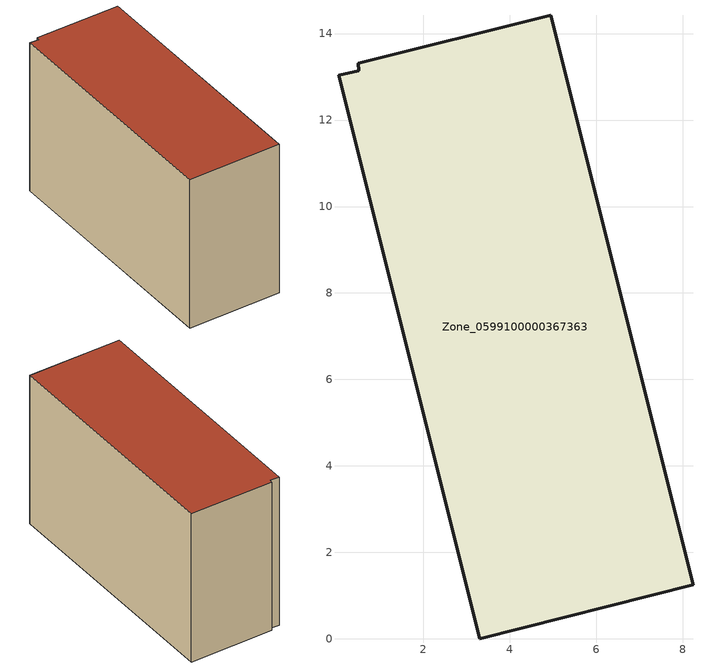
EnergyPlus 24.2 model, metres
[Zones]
Zone_0599100000367363
 floor ground (C_G): 0.51,13.14 0.5,13.32 4.95,14.43 8.24,1.25 3.3,0 0.04,13.04 z0
 wall outside (C_F): 3.3,0 8.24,1.25 4.95,14.43 0.5,13.32 0.51,13.14 0.04,13.04 3.3,0 z0:8.58
 roof outside (C_R): 0.51,13.14 0.04,13.04 3.3,0 8.24,1.25 4.95,14.43 0.5,13.32 z8.58
[BUILDING]
Pand.0599100000367363: North Axis=0; Terrain=City; Loads Convergence Tolerance Value=0.04; Temperature Convergence Tolerance Value=0.4; Solar Distribution=FullExterior; Maximum Number of Warmup Days=25; Minimum Number of Warmup Days=1
[Site:Location]
Rotterdam.The.Hague.AP_ZH_NLD Design_Conditions: Latitude=51.96; Longitude=4.45; Time Zone=1; Elevation=-4.5
[SITE:GROUNDTEMPERATURE:BUILDINGSURFACE]
18, 18, 18, 18, 18, 18, 18, 18, 18, 18, 18, 18
[MATERIAL] Thermal Absorptance=0.9; Solar Absorptance=0.7; Visible Absorptance=0.7
Name | Roughness | Thickness | Conductivity | Density | Specific Heat
G.TI.1992-2005 | MediumSmooth | 0.15 | 0.06 | 540 | 1210
F.TI.1992-2005 | Rough | 0.3 | 0.12 | 1920 | 840
R.TI.1992-2005 | MediumRough | 0.2 | 0.08 | 1500 | 1000
[CONSTRUCTION]
C_G: G.TI.1992-2005
C_F: F.TI.1992-2005
C_R: R.TI.1992-2005
[ZONE]
Zone_0599100000367363: Type=1; Multiplier=1; Ceiling Height=Autocalculate; Volume=Autocalculate; Floor Area=autocalculate; Part of Total Floor Area=Yes
[ZONEINFILTRATION:DESIGNFLOWRATE]
Infil_Zone_0599100000367363: Zone or ZoneList or Space or SpaceList=Zone_0599100000367363; Schedule=AlwaysOn; Design Flow Rate Calculation Method=Flow/Area; Flow Rate per Floor Area=0.0015; Constant Term Coefficient=1; Temperature Term Coefficient=0; Velocity Term Coefficient=0; Velocity Squared Term Coefficient=0
[HVACTEMPLATE:ZONE:IDEALLOADSAIRSYSTEM]
Zone_0599100000367363: Maximum Heating Supply Air Temperature=50; Minimum Cooling Supply Air Temperature=13; Maximum Heating Supply Air Humidity Ratio=0.0156; Minimum Cooling Supply Air Humidity Ratio=0.0077; Heating Limit=NoLimit; Cooling Limit=NoLimit; Dehumidification Control Type=ConstantSensibleHeatRatio; Cooling Sensible Heat Ratio=0.7; Dehumidification Setpoint=60; Humidification Control Type=None; Humidification Setpoint=30; Outdoor Air Method=None; Outdoor Air Flow Rate per Person=0.00944; Outdoor Air Flow Rate per Zone Floor Area=0; Outdoor Air Flow Rate per Zone=0; Demand Controlled Ventilation Type=None; Outdoor Air Economizer Type=NoEconomizer; Heat Recovery Type=None; Sensible Heat Recovery Effectiveness=0.7; Latent Heat Recovery Effectiveness=0.65
[ZONECONTROL:THERMOSTAT]
ThermostatControl_Zone_0599100000367363: Zone or ZoneList=Zone_0599100000367363; Control Type Schedule=DualSetpointControlType; Control 1=Thermostat_Zone_0599100000367363; Temperature Difference Between Cutout And Setpoint=0
[THERMOSTATSETPOINT:DUALSETPOINT]
Thermostat_Zone_0599100000367363: Heating Setpoint Temperature Schedule=HeatingSetpoint_Zone_0599100000367363; Cooling Setpoint Temperature Schedule=CoolingSetpoint_Zone_0599100000367363
[SCHEDULE:COMPACT]
HeatingSetpoint_Zone_0599100000367363: Through: 12/31, For: AllDays, Until: 24:00, 21
CoolingSetpoint_Zone_0599100000367363: Through: 12/31, For: AllDays, Until: 24:00, 24
DualSetpointControlType: Through: 12/31, For: AllDays, Until: 24:00, 4
AlwaysOn: Through: 12/31, For: AllDays, Until: 24:00, 1
